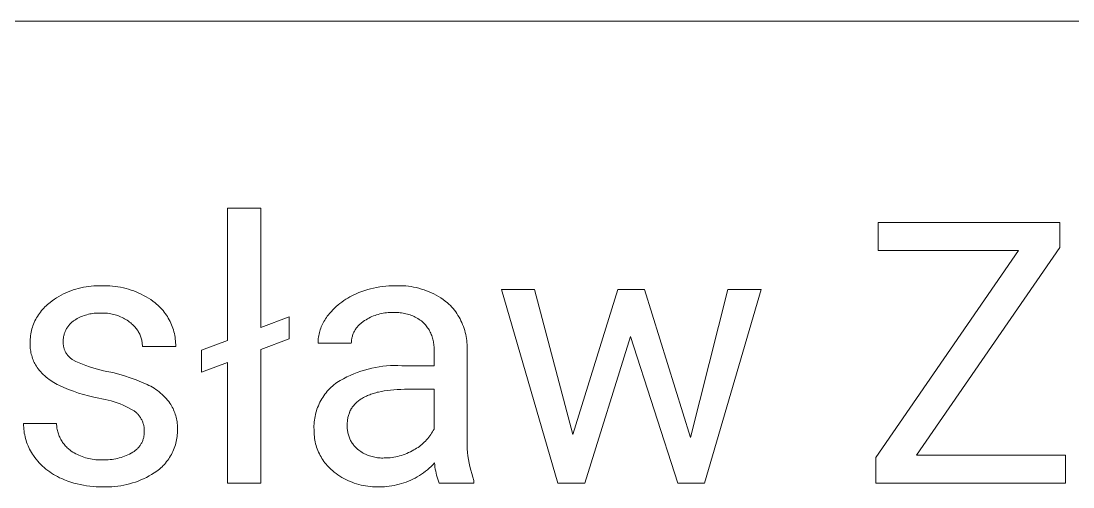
# Model space of a CAD drawing. Header units: millimetres. Extents: x 2840 to 6121, y 744 to 3036.
# Drawn here: x 5325.9 to 5451.2, y 1055.3 to 1110.8 of the extents above; entities that cross this region are included whole.
import ezdxf

# ---------------------------------------------------------------- set-up
doc = ezdxf.new("R2010")
doc.units = ezdxf.units.MM
doc.header["$MEASUREMENT"] = 0
doc.layers.add('Domyślny', color=7, linetype='Continuous', true_color=0x000000)

msp = doc.modelspace()

# ---------------------------------------------------------------- linework, layer by layer
at = {"layer": 'Domyślny', "color": 18, "lineweight": 15, "true_color": 0x000000}
for p, q in [((6117.84, 1110.84), (4881, 1110.84)), ((5350.46, 1072.8), (5350.46, 1088.56)), ((5350.46, 1088.56), (5354.42, 1088.56)), ((5354.42, 1088.56), (5354.42, 1074.32)), ((5428, 1083.49), (5428, 1086.85)), ((5428, 1086.85), (5449.66, 1086.85)), ((5449.66, 1086.85), (5449.66, 1083.86)), ((5427.73, 1058.85), (5444.75, 1083.49)), ((5444.75, 1083.49), (5428, 1083.49)), ((5449.66, 1083.86), (5432.57, 1059.13)), ((5330.64, 1078.18), (5330.92, 1078.33)), ((5330.92, 1078.33), (5331.2, 1078.46)), ((5331.2, 1078.46), (5331.49, 1078.59)), ((5331.49, 1078.59), (5331.78, 1078.7)), ((5331.78, 1078.7), (5332.08, 1078.81)), ((5332.08, 1078.81), (5332.38, 1078.9)), ((5332.38, 1078.9), (5332.68, 1078.99)), ((5332.68, 1078.99), (5332.98, 1079.06)), ((5332.98, 1079.06), (5333.29, 1079.13)), ((5333.29, 1079.13), (5333.6, 1079.18)), ((5333.6, 1079.18), (5333.91, 1079.23)), ((5333.91, 1079.23), (5334.22, 1079.26)), ((5334.22, 1079.26), (5334.53, 1079.29)), ((5334.53, 1079.29), (5334.84, 1079.3)), ((5334.84, 1079.3), (5335.16, 1079.3)), ((5335.16, 1079.3), (5335.47, 1079.3)), ((5335.47, 1079.3), (5335.8, 1079.3)), ((5335.8, 1079.3), (5336.12, 1079.3)), ((5336.12, 1079.3), (5336.44, 1079.29)), ((5336.44, 1079.29), (5336.77, 1079.27)), ((5336.77, 1079.27), (5337.09, 1079.23)), ((5337.09, 1079.23), (5337.41, 1079.19)), ((5337.41, 1079.19), (5337.73, 1079.13)), ((5337.73, 1079.13), (5338.05, 1079.06)), ((5338.05, 1079.06), (5338.37, 1078.99)), ((5338.37, 1078.99), (5338.68, 1078.9)), ((5338.68, 1078.9), (5338.99, 1078.8)), ((5338.99, 1078.8), (5339.29, 1078.69)), ((5339.29, 1078.69), (5339.59, 1078.57)), ((5339.59, 1078.57), (5339.89, 1078.44)), ((5339.89, 1078.44), (5340.19, 1078.3)), ((5340.19, 1078.3), (5340.47, 1078.15)), ((5365.28, 1078.11), (5365.54, 1078.24)), ((5365.54, 1078.24), (5365.79, 1078.35)), ((5365.79, 1078.35), (5366.13, 1078.5)), ((5366.13, 1078.5), (5366.47, 1078.63)), ((5366.47, 1078.63), (5366.82, 1078.75)), ((5366.82, 1078.75), (5367.17, 1078.85)), ((5367.17, 1078.85), (5367.52, 1078.95)), ((5367.52, 1078.95), (5367.88, 1079.03)), ((5367.88, 1079.03), (5368.24, 1079.11)), ((5368.24, 1079.11), (5368.6, 1079.17)), ((5368.6, 1079.17), (5368.96, 1079.22)), ((5368.96, 1079.22), (5369.33, 1079.25)), ((5369.33, 1079.25), (5369.69, 1079.28)), ((5369.69, 1079.28), (5370.06, 1079.29)), ((5370.06, 1079.29), (5370.43, 1079.29)), ((5370.43, 1079.29), (5370.74, 1079.31)), ((5370.74, 1079.31), (5371.06, 1079.31)), ((5371.06, 1079.31), (5371.38, 1079.3)), ((5371.38, 1079.3), (5371.7, 1079.28)), ((5371.7, 1079.28), (5372.02, 1079.24)), ((5372.02, 1079.24), (5372.34, 1079.2)), ((5372.34, 1079.2), (5372.65, 1079.15)), ((5372.65, 1079.15), (5372.96, 1079.08)), ((5372.96, 1079.08), (5373.27, 1079.01)), ((5373.27, 1079.01), (5373.58, 1078.92)), ((5373.58, 1078.92), (5373.89, 1078.82)), ((5373.89, 1078.82), (5374.19, 1078.71)), ((5374.19, 1078.71), (5374.48, 1078.6)), ((5374.48, 1078.6), (5374.78, 1078.47)), ((5374.78, 1078.47), (5375.06, 1078.33)), ((5375.06, 1078.33), (5375.35, 1078.18)), ((5389.85, 1055.78), (5383.14, 1078.86)), ((5383.14, 1078.86), (5387.07, 1078.86)), ((5387.07, 1078.86), (5391.62, 1061.58)), ((5391.62, 1061.58), (5396.99, 1078.86)), ((5396.99, 1078.86), (5400.17, 1078.86)), ((5400.17, 1078.86), (5405.66, 1061.22)), ((5405.66, 1061.22), (5410.1, 1078.86)), ((5414.05, 1078.86), (5407.32, 1055.78)), ((5410.1, 1078.86), (5414.05, 1078.86)), ((5328.86, 1076.93), (5329.01, 1077.07)), ((5329.01, 1077.07), (5329.17, 1077.2)), ((5329.17, 1077.2), (5329.33, 1077.33)), ((5329.33, 1077.33), (5329.58, 1077.52)), ((5329.58, 1077.52), (5329.84, 1077.7)), ((5329.84, 1077.7), (5330.1, 1077.87)), ((5330.1, 1077.87), (5330.37, 1078.03)), ((5330.37, 1078.03), (5330.64, 1078.18)), ((5340.47, 1078.15), (5340.76, 1077.99)), ((5340.76, 1077.99), (5341.03, 1077.82)), ((5341.03, 1077.82), (5341.31, 1077.65)), ((5341.31, 1077.65), (5341.57, 1077.46)), ((5341.57, 1077.46), (5341.83, 1077.26)), ((5341.83, 1077.26), (5342, 1077.12)), ((5342, 1077.12), (5342.17, 1076.98)), ((5342.17, 1076.98), (5342.33, 1076.83)), ((5363.43, 1076.84), (5363.64, 1077.02)), ((5363.64, 1077.02), (5363.86, 1077.2)), ((5363.86, 1077.2), (5364.09, 1077.37)), ((5364.09, 1077.37), (5364.32, 1077.54)), ((5364.32, 1077.54), (5364.55, 1077.69)), ((5364.55, 1077.69), (5364.79, 1077.84)), ((5364.79, 1077.84), (5365.03, 1077.98)), ((5365.03, 1077.98), (5365.28, 1078.11)), ((5375.35, 1078.18), (5375.62, 1078.02)), ((5375.62, 1078.02), (5375.9, 1077.85)), ((5375.9, 1077.85), (5376.16, 1077.68)), ((5376.16, 1077.68), (5376.42, 1077.49)), ((5376.42, 1077.49), (5376.67, 1077.29)), ((5376.67, 1077.29), (5376.85, 1077.13)), ((5376.85, 1077.13), (5377.03, 1076.95)), ((5327.81, 1075.66), (5327.92, 1075.84)), ((5327.92, 1075.84), (5328.04, 1076.01)), ((5328.04, 1076.01), (5328.16, 1076.17)), ((5328.16, 1076.17), (5328.29, 1076.34)), ((5328.29, 1076.34), (5328.42, 1076.49)), ((5328.42, 1076.49), (5328.56, 1076.64)), ((5328.56, 1076.64), (5328.71, 1076.79)), ((5328.71, 1076.79), (5328.86, 1076.93)), ((5333.37, 1075.76), (5333.2, 1075.7)), ((5333.54, 1075.81), (5333.37, 1075.76)), ((5333.71, 1075.86), (5333.54, 1075.81)), ((5333.88, 1075.91), (5333.71, 1075.86)), ((5334.05, 1075.95), (5333.88, 1075.91)), ((5334.23, 1075.98), (5334.05, 1075.95)), ((5334.41, 1076.01), (5334.23, 1075.98)), ((5334.58, 1076.03), (5334.41, 1076.01)), ((5334.76, 1076.05), (5334.58, 1076.03)), ((5334.94, 1076.06), (5334.76, 1076.05)), ((5335.11, 1076.06), (5334.94, 1076.06)), ((5335.29, 1076.06), (5335.11, 1076.06)), ((5335.47, 1076.05), (5335.29, 1076.06)), ((5335.65, 1076.05), (5335.47, 1076.05)), ((5335.83, 1076.05), (5335.65, 1076.05)), ((5336, 1076.04), (5335.83, 1076.05)), ((5336.18, 1076.03), (5336, 1076.04)), ((5336.36, 1076), (5336.18, 1076.03)), ((5336.54, 1075.98), (5336.36, 1076)), ((5336.71, 1075.94), (5336.54, 1075.98)), ((5336.88, 1075.9), (5336.71, 1075.94)), ((5337.06, 1075.86), (5336.88, 1075.9)), ((5337.23, 1075.81), (5337.06, 1075.86)), ((5337.4, 1075.75), (5337.23, 1075.81)), ((5337.56, 1075.69), (5337.4, 1075.75)), ((5342.33, 1076.83), (5342.48, 1076.67)), ((5342.48, 1076.67), (5342.63, 1076.51)), ((5342.63, 1076.51), (5342.78, 1076.35)), ((5342.78, 1076.35), (5342.92, 1076.18)), ((5342.92, 1076.18), (5343.05, 1076)), ((5343.05, 1076), (5343.18, 1075.82)), ((5343.18, 1075.82), (5343.3, 1075.64)), ((5362.36, 1075.67), (5362.47, 1075.81)), ((5362.47, 1075.81), (5362.65, 1076.03)), ((5362.65, 1076.03), (5362.84, 1076.24)), ((5362.84, 1076.24), (5363.03, 1076.44)), ((5363.03, 1076.44), (5363.23, 1076.64)), ((5363.23, 1076.64), (5363.43, 1076.84)), ((5368.05, 1075.78), (5367.86, 1075.71)), ((5368.24, 1075.85), (5368.05, 1075.78)), ((5368.43, 1075.9), (5368.24, 1075.85)), ((5368.62, 1075.95), (5368.43, 1075.9)), ((5368.81, 1076), (5368.62, 1075.95)), ((5369.01, 1076.04), (5368.81, 1076)), ((5369.2, 1076.07), (5369.01, 1076.04)), ((5369.4, 1076.09), (5369.2, 1076.07)), ((5369.6, 1076.11), (5369.4, 1076.09)), ((5369.8, 1076.12), (5369.6, 1076.11)), ((5370, 1076.12), (5369.8, 1076.12)), ((5370.2, 1076.11), (5370, 1076.12)), ((5370.37, 1076.12), (5370.2, 1076.11)), ((5370.54, 1076.13), (5370.37, 1076.12)), ((5370.71, 1076.12), (5370.54, 1076.13)), ((5370.88, 1076.11), (5370.71, 1076.12)), ((5371.05, 1076.1), (5370.88, 1076.11)), ((5371.22, 1076.08), (5371.05, 1076.1)), ((5371.39, 1076.05), (5371.22, 1076.08)), ((5371.56, 1076.02), (5371.39, 1076.05)), ((5371.73, 1075.98), (5371.56, 1076.02)), ((5371.9, 1075.94), (5371.73, 1075.98)), ((5372.06, 1075.89), (5371.9, 1075.94)), ((5372.22, 1075.84), (5372.06, 1075.89)), ((5372.38, 1075.78), (5372.22, 1075.84)), ((5372.54, 1075.71), (5372.38, 1075.78)), ((5377.03, 1076.95), (5377.19, 1076.77)), ((5377.19, 1076.77), (5377.36, 1076.58)), ((5377.36, 1076.58), (5377.51, 1076.39)), ((5377.51, 1076.39), (5377.66, 1076.19)), ((5377.66, 1076.19), (5377.8, 1075.99)), ((5377.8, 1075.99), (5377.93, 1075.78)), ((5377.93, 1075.78), (5378.06, 1075.57)), ((5327.22, 1074.36), (5327.28, 1074.55)), ((5327.28, 1074.55), (5327.35, 1074.74)), ((5327.35, 1074.74), (5327.43, 1074.93)), ((5327.43, 1074.93), (5327.52, 1075.12)), ((5327.52, 1075.12), (5327.61, 1075.31)), ((5327.61, 1075.31), (5327.71, 1075.49)), ((5327.71, 1075.49), (5327.81, 1075.66)), ((5331.46, 1074.47), (5331.4, 1074.38)), ((5331.52, 1074.55), (5331.46, 1074.47)), ((5331.58, 1074.63), (5331.52, 1074.55)), ((5331.65, 1074.7), (5331.58, 1074.63)), ((5331.72, 1074.78), (5331.65, 1074.7)), ((5331.79, 1074.85), (5331.72, 1074.78)), ((5331.87, 1074.92), (5331.79, 1074.85)), ((5331.94, 1074.99), (5331.87, 1074.92)), ((5332.02, 1075.05), (5331.94, 1074.99)), ((5332.11, 1075.11), (5332.02, 1075.05)), ((5332.25, 1075.21), (5332.11, 1075.11)), ((5332.4, 1075.3), (5332.25, 1075.21)), ((5332.56, 1075.39), (5332.4, 1075.3)), ((5332.72, 1075.48), (5332.56, 1075.39)), ((5332.88, 1075.56), (5332.72, 1075.48)), ((5333.04, 1075.63), (5332.88, 1075.56)), ((5333.2, 1075.7), (5333.04, 1075.63)), ((5337.73, 1075.62), (5337.56, 1075.69)), ((5337.89, 1075.54), (5337.73, 1075.62)), ((5338.05, 1075.46), (5337.89, 1075.54)), ((5338.2, 1075.38), (5338.05, 1075.46)), ((5338.36, 1075.29), (5338.2, 1075.38)), ((5338.51, 1075.19), (5338.36, 1075.29)), ((5338.65, 1075.09), (5338.51, 1075.19)), ((5338.8, 1074.98), (5338.65, 1075.09)), ((5338.93, 1074.87), (5338.8, 1074.98)), ((5339.03, 1074.79), (5338.93, 1074.87)), ((5339.13, 1074.71), (5339.03, 1074.79)), ((5339.22, 1074.63), (5339.13, 1074.71)), ((5339.3, 1074.54), (5339.22, 1074.63)), ((5339.39, 1074.45), (5339.3, 1074.54)), ((5343.3, 1075.64), (5343.41, 1075.45)), ((5343.41, 1075.45), (5343.52, 1075.26)), ((5343.52, 1075.26), (5343.62, 1075.06)), ((5343.62, 1075.06), (5343.71, 1074.86)), ((5343.71, 1074.86), (5343.8, 1074.66)), ((5343.8, 1074.66), (5343.88, 1074.46)), ((5354.42, 1074.32), (5357.8, 1075.62)), ((5357.8, 1075.62), (5357.8, 1073)), ((5361.64, 1074.41), (5361.71, 1074.58)), ((5361.71, 1074.58), (5361.79, 1074.74)), ((5361.79, 1074.74), (5361.87, 1074.9)), ((5361.87, 1074.9), (5361.96, 1075.06)), ((5361.96, 1075.06), (5362.05, 1075.22)), ((5362.05, 1075.22), (5362.15, 1075.37)), ((5362.15, 1075.37), (5362.25, 1075.52)), ((5362.25, 1075.52), (5362.36, 1075.67)), ((5366.01, 1074.49), (5365.94, 1074.41)), ((5366.08, 1074.57), (5366.01, 1074.49)), ((5366.15, 1074.65), (5366.08, 1074.57)), ((5366.23, 1074.72), (5366.15, 1074.65)), ((5366.31, 1074.79), (5366.23, 1074.72)), ((5366.39, 1074.86), (5366.31, 1074.79)), ((5366.47, 1074.92), (5366.39, 1074.86)), ((5366.56, 1074.98), (5366.47, 1074.92)), ((5366.64, 1075.04), (5366.56, 1074.98)), ((5366.81, 1075.16), (5366.64, 1075.04)), ((5366.98, 1075.26), (5366.81, 1075.16)), ((5367.15, 1075.37), (5366.98, 1075.26)), ((5367.32, 1075.46), (5367.15, 1075.37)), ((5367.5, 1075.55), (5367.32, 1075.46)), ((5367.68, 1075.63), (5367.5, 1075.55)), ((5367.86, 1075.71), (5367.68, 1075.63)), ((5372.7, 1075.64), (5372.54, 1075.71)), ((5372.85, 1075.56), (5372.7, 1075.64)), ((5373, 1075.48), (5372.85, 1075.56)), ((5373.15, 1075.4), (5373, 1075.48)), ((5373.3, 1075.3), (5373.15, 1075.4)), ((5373.44, 1075.21), (5373.3, 1075.3)), ((5373.58, 1075.11), (5373.44, 1075.21)), ((5373.71, 1075), (5373.58, 1075.11)), ((5373.84, 1074.89), (5373.71, 1075)), ((5373.95, 1074.78), (5373.84, 1074.89)), ((5374.05, 1074.67), (5373.95, 1074.78)), ((5374.14, 1074.55), (5374.05, 1074.67)), ((5374.23, 1074.43), (5374.14, 1074.55)), ((5378.06, 1075.57), (5378.18, 1075.36)), ((5378.18, 1075.36), (5378.29, 1075.14)), ((5378.29, 1075.14), (5378.4, 1074.91)), ((5378.4, 1074.91), (5378.49, 1074.69)), ((5378.49, 1074.69), (5378.58, 1074.46)), ((5326.97, 1073.15), (5326.99, 1073.35)), ((5326.99, 1073.35), (5327.02, 1073.56)), ((5327.02, 1073.56), (5327.06, 1073.76)), ((5327.06, 1073.76), (5327.11, 1073.96)), ((5327.11, 1073.96), (5327.16, 1074.16)), ((5327.16, 1074.16), (5327.22, 1074.36)), ((5330.93, 1073.26), (5330.91, 1073.16)), ((5330.95, 1073.36), (5330.93, 1073.26)), ((5330.98, 1073.46), (5330.95, 1073.36)), ((5331, 1073.56), (5330.98, 1073.46)), ((5331.03, 1073.66), (5331, 1073.56)), ((5331.07, 1073.75), (5331.03, 1073.66)), ((5331.11, 1073.85), (5331.07, 1073.75)), ((5331.15, 1073.94), (5331.11, 1073.85)), ((5331.19, 1074.03), (5331.15, 1073.94)), ((5331.24, 1074.12), (5331.19, 1074.03)), ((5331.29, 1074.21), (5331.24, 1074.12)), ((5331.34, 1074.3), (5331.29, 1074.21)), ((5331.4, 1074.38), (5331.34, 1074.3)), ((5339.47, 1074.36), (5339.39, 1074.45)), ((5339.55, 1074.26), (5339.47, 1074.36)), ((5339.63, 1074.16), (5339.55, 1074.26)), ((5339.7, 1074.06), (5339.63, 1074.16)), ((5339.77, 1073.96), (5339.7, 1074.06)), ((5339.83, 1073.85), (5339.77, 1073.96)), ((5339.89, 1073.75), (5339.83, 1073.85)), ((5339.95, 1073.64), (5339.89, 1073.75)), ((5340, 1073.52), (5339.95, 1073.64)), ((5340.05, 1073.41), (5340, 1073.52)), ((5340.1, 1073.3), (5340.05, 1073.41)), ((5340.14, 1073.18), (5340.1, 1073.3)), ((5343.88, 1074.46), (5343.96, 1074.25)), ((5343.96, 1074.25), (5344.02, 1074.04)), ((5344.02, 1074.04), (5344.08, 1073.83)), ((5344.08, 1073.83), (5344.13, 1073.61)), ((5344.13, 1073.61), (5344.18, 1073.4)), ((5344.18, 1073.4), (5344.21, 1073.18)), ((5361.31, 1073.19), (5361.34, 1073.37)), ((5361.34, 1073.37), (5361.37, 1073.54)), ((5361.37, 1073.54), (5361.42, 1073.72)), ((5361.42, 1073.72), (5361.47, 1073.9)), ((5361.47, 1073.9), (5361.52, 1074.07)), ((5361.52, 1074.07), (5361.58, 1074.24)), ((5361.58, 1074.24), (5361.64, 1074.41)), ((5365.35, 1073.3), (5365.32, 1073.2)), ((5365.38, 1073.4), (5365.35, 1073.3)), ((5365.41, 1073.5), (5365.38, 1073.4)), ((5365.45, 1073.6), (5365.41, 1073.5)), ((5365.49, 1073.7), (5365.45, 1073.6)), ((5365.54, 1073.79), (5365.49, 1073.7)), ((5365.59, 1073.89), (5365.54, 1073.79)), ((5365.64, 1073.98), (5365.59, 1073.89)), ((5365.69, 1074.07), (5365.64, 1073.98)), ((5365.75, 1074.16), (5365.69, 1074.07)), ((5365.81, 1074.25), (5365.75, 1074.16)), ((5365.87, 1074.33), (5365.81, 1074.25)), ((5365.94, 1074.41), (5365.87, 1074.33)), ((5374.32, 1074.3), (5374.23, 1074.43)), ((5374.4, 1074.18), (5374.32, 1074.3)), ((5374.48, 1074.05), (5374.4, 1074.18)), ((5374.55, 1073.92), (5374.48, 1074.05)), ((5374.62, 1073.78), (5374.55, 1073.92)), ((5374.69, 1073.65), (5374.62, 1073.78)), ((5374.75, 1073.51), (5374.69, 1073.65)), ((5374.8, 1073.37), (5374.75, 1073.51)), ((5374.85, 1073.23), (5374.8, 1073.37)), ((5374.9, 1073.08), (5374.85, 1073.23)), ((5378.58, 1074.46), (5378.66, 1074.23)), ((5378.66, 1074.23), (5378.74, 1073.99)), ((5378.74, 1073.99), (5378.8, 1073.75)), ((5378.8, 1073.75), (5378.86, 1073.51)), ((5378.86, 1073.51), (5378.91, 1073.27)), ((5378.91, 1073.27), (5378.95, 1073.03)), ((5398.51, 1073.28), (5393.05, 1055.78)), ((5404.12, 1055.78), (5398.51, 1073.28)), ((5326.94, 1072.74), (5326.95, 1072.94)), ((5326.94, 1072.53), (5326.94, 1072.74)), ((5326.94, 1072.36), (5326.94, 1072.53)), ((5326.94, 1072.19), (5326.94, 1072.36)), ((5326.95, 1072.01), (5326.94, 1072.19)), ((5326.95, 1072.94), (5326.97, 1073.15)), ((5326.96, 1071.84), (5326.95, 1072.01)), ((5330.89, 1072.96), (5330.88, 1072.86)), ((5330.88, 1072.86), (5330.88, 1072.75)), ((5330.88, 1072.75), (5330.88, 1072.65)), ((5330.88, 1072.65), (5330.88, 1072.57)), ((5330.88, 1072.57), (5330.88, 1072.49)), ((5330.88, 1072.49), (5330.88, 1072.41)), ((5330.88, 1072.41), (5330.89, 1072.32)), ((5330.9, 1073.06), (5330.89, 1072.96)), ((5330.89, 1072.32), (5330.9, 1072.24)), ((5330.91, 1073.16), (5330.9, 1073.06)), ((5330.9, 1072.24), (5330.91, 1072.16)), ((5330.91, 1072.16), (5330.92, 1072.08)), ((5330.92, 1072.08), (5330.94, 1072)), ((5330.94, 1072), (5330.96, 1071.92)), ((5340.17, 1073.06), (5340.14, 1073.18)), ((5340.21, 1072.94), (5340.17, 1073.06)), ((5340.24, 1072.82), (5340.21, 1072.94)), ((5340.26, 1072.7), (5340.24, 1072.82)), ((5340.28, 1072.58), (5340.26, 1072.7)), ((5340.3, 1072.45), (5340.28, 1072.58)), ((5340.31, 1072.33), (5340.3, 1072.45)), ((5340.32, 1072.21), (5340.31, 1072.33)), ((5340.32, 1072.08), (5340.32, 1072.21)), ((5344.29, 1072.08), (5340.32, 1072.08)), ((5344.21, 1073.18), (5344.24, 1072.96)), ((5344.24, 1072.96), (5344.27, 1072.74)), ((5344.27, 1072.74), (5344.28, 1072.52)), ((5344.28, 1072.52), (5344.29, 1072.3)), ((5344.29, 1072.3), (5344.29, 1072.08)), ((5347.37, 1071.63), (5350.46, 1072.8)), ((5357.8, 1073), (5354.42, 1071.7)), ((5361.25, 1072.65), (5361.27, 1072.83)), ((5361.25, 1072.47), (5361.25, 1072.65)), ((5365.22, 1072.47), (5361.25, 1072.47)), ((5361.27, 1072.83), (5361.28, 1073.01)), ((5361.28, 1073.01), (5361.31, 1073.19)), ((5365.23, 1072.57), (5365.22, 1072.47)), ((5365.24, 1072.78), (5365.23, 1072.68)), ((5365.23, 1072.68), (5365.23, 1072.57)), ((5365.26, 1072.89), (5365.24, 1072.78)), ((5365.28, 1072.99), (5365.26, 1072.89)), ((5365.3, 1073.09), (5365.28, 1072.99)), ((5365.32, 1073.2), (5365.3, 1073.09)), ((5374.94, 1072.94), (5374.9, 1073.08)), ((5374.97, 1072.79), (5374.94, 1072.94)), ((5375, 1072.64), (5374.97, 1072.79)), ((5375.03, 1072.49), (5375, 1072.64)), ((5375.05, 1072.34), (5375.03, 1072.49)), ((5375.07, 1072.19), (5375.05, 1072.34)), ((5375.08, 1072.04), (5375.07, 1072.19)), ((5375.08, 1071.89), (5375.08, 1072.04)), ((5378.95, 1073.03), (5378.98, 1072.78)), ((5378.98, 1072.78), (5379, 1072.54)), ((5379, 1072.54), (5379.02, 1072.29)), ((5379.02, 1072.29), (5379.03, 1072.05)), ((5379.03, 1072.05), (5379.02, 1071.8)), ((5326.98, 1071.67), (5326.96, 1071.84)), ((5327.01, 1071.5), (5326.98, 1071.67)), ((5327.04, 1071.33), (5327.01, 1071.5)), ((5327.08, 1071.16), (5327.04, 1071.33)), ((5327.13, 1070.99), (5327.08, 1071.16)), ((5327.18, 1070.83), (5327.13, 1070.99)), ((5327.23, 1070.66), (5327.18, 1070.83)), ((5330.96, 1071.92), (5330.98, 1071.84)), ((5330.98, 1071.84), (5331.01, 1071.76)), ((5331.01, 1071.76), (5331.03, 1071.68)), ((5331.03, 1071.68), (5331.06, 1071.61)), ((5331.06, 1071.61), (5331.1, 1071.53)), ((5331.1, 1071.53), (5331.13, 1071.46)), ((5331.13, 1071.46), (5331.17, 1071.38)), ((5331.17, 1071.38), (5331.21, 1071.31)), ((5331.21, 1071.31), (5331.26, 1071.24)), ((5331.26, 1071.24), (5331.3, 1071.17)), ((5331.3, 1071.17), (5331.35, 1071.11)), ((5331.35, 1071.11), (5331.4, 1071.04)), ((5331.4, 1071.04), (5331.45, 1070.98)), ((5331.45, 1070.98), (5331.51, 1070.92)), ((5331.51, 1070.92), (5331.57, 1070.86)), ((5331.57, 1070.86), (5331.63, 1070.8)), ((5331.63, 1070.8), (5331.69, 1070.74)), ((5331.69, 1070.74), (5331.75, 1070.69)), ((5347.37, 1069.01), (5347.37, 1071.63)), ((5354.42, 1071.7), (5354.42, 1055.78)), ((5375.08, 1071.74), (5375.08, 1071.89)), ((5375.08, 1071.59), (5375.08, 1071.74)), ((5375.08, 1069.78), (5375.08, 1071.59)), ((5379.02, 1071.8), (5379.02, 1061.18)), ((5327.29, 1070.5), (5327.23, 1070.66)), ((5327.36, 1070.34), (5327.29, 1070.5)), ((5327.43, 1070.18), (5327.36, 1070.34)), ((5327.51, 1070.03), (5327.43, 1070.18)), ((5327.59, 1069.88), (5327.51, 1070.03)), ((5327.68, 1069.73), (5327.59, 1069.88)), ((5327.77, 1069.58), (5327.68, 1069.73)), ((5327.91, 1069.4), (5327.77, 1069.58)), ((5331.75, 1070.69), (5331.81, 1070.64)), ((5331.81, 1070.64), (5331.88, 1070.59)), ((5331.88, 1070.59), (5331.95, 1070.54)), ((5331.95, 1070.54), (5332.02, 1070.5)), ((5332.02, 1070.5), (5332.4, 1070.3)), ((5332.4, 1070.3), (5332.79, 1070.12)), ((5332.79, 1070.12), (5333.19, 1069.95)), ((5333.19, 1069.95), (5333.59, 1069.79)), ((5333.59, 1069.79), (5334, 1069.64)), ((5334, 1069.64), (5334.41, 1069.51)), ((5334.41, 1069.51), (5334.83, 1069.39)), ((5350.46, 1070.18), (5347.37, 1069.01)), ((5350.46, 1055.78), (5350.46, 1070.18)), ((5367.21, 1069.38), (5367.65, 1069.49)), ((5367.65, 1069.49), (5368.09, 1069.58)), ((5368.09, 1069.58), (5368.54, 1069.65)), ((5368.54, 1069.65), (5368.98, 1069.71)), ((5368.98, 1069.71), (5369.43, 1069.76)), ((5369.43, 1069.76), (5369.88, 1069.79)), ((5369.88, 1069.79), (5370.33, 1069.8)), ((5370.33, 1069.8), (5370.78, 1069.8)), ((5370.78, 1069.8), (5371.23, 1069.78)), ((5371.23, 1069.78), (5375.08, 1069.78)), ((5328.05, 1069.23), (5327.91, 1069.4)), ((5328.2, 1069.06), (5328.05, 1069.23)), ((5328.35, 1068.89), (5328.2, 1069.06)), ((5328.51, 1068.73), (5328.35, 1068.89)), ((5328.68, 1068.58), (5328.51, 1068.73)), ((5328.85, 1068.43), (5328.68, 1068.58)), ((5329.02, 1068.28), (5328.85, 1068.43)), ((5329.2, 1068.15), (5329.02, 1068.28)), ((5334.83, 1069.39), (5335.25, 1069.29)), ((5335.25, 1069.29), (5335.67, 1069.19)), ((5335.67, 1069.19), (5336.09, 1069.11)), ((5336.09, 1069.11), (5336.8, 1068.96)), ((5336.8, 1068.96), (5337.5, 1068.78)), ((5337.5, 1068.78), (5338.19, 1068.57)), ((5338.19, 1068.57), (5338.88, 1068.35)), ((5338.88, 1068.35), (5339.56, 1068.1)), ((5363.89, 1068.01), (5364.29, 1068.23)), ((5364.29, 1068.23), (5364.69, 1068.44)), ((5364.69, 1068.44), (5365.09, 1068.63)), ((5365.09, 1068.63), (5365.51, 1068.81)), ((5365.51, 1068.81), (5365.93, 1068.98)), ((5365.93, 1068.98), (5366.35, 1069.13)), ((5366.35, 1069.13), (5366.78, 1069.26)), ((5366.78, 1069.26), (5367.21, 1069.38)), ((5329.39, 1068.01), (5329.2, 1068.15)), ((5329.58, 1067.89), (5329.39, 1068.01)), ((5329.77, 1067.77), (5329.58, 1067.89)), ((5329.96, 1067.66), (5329.77, 1067.77)), ((5330.16, 1067.55), (5329.96, 1067.66)), ((5330.37, 1067.45), (5330.16, 1067.55)), ((5330.94, 1067.19), (5330.37, 1067.45)), ((5331.52, 1066.95), (5330.94, 1067.19)), ((5332.11, 1066.73), (5331.52, 1066.95)), ((5339.56, 1068.1), (5340.23, 1067.83)), ((5340.23, 1067.83), (5340.89, 1067.54)), ((5340.89, 1067.54), (5341.1, 1067.44)), ((5341.1, 1067.44), (5341.31, 1067.33)), ((5341.31, 1067.33), (5341.52, 1067.21)), ((5341.52, 1067.21), (5341.72, 1067.09)), ((5341.72, 1067.09), (5341.92, 1066.96)), ((5341.92, 1066.96), (5342.11, 1066.82)), ((5362.5, 1066.89), (5362.66, 1067.05)), ((5362.66, 1067.05), (5362.82, 1067.21)), ((5362.82, 1067.21), (5362.98, 1067.36)), ((5362.98, 1067.36), (5363.15, 1067.51)), ((5363.15, 1067.51), (5363.33, 1067.65)), ((5363.33, 1067.65), (5363.51, 1067.78)), ((5363.51, 1067.78), (5363.89, 1068.01)), ((5370.69, 1066.94), (5370.28, 1066.91)), ((5371.11, 1066.96), (5370.69, 1066.94)), ((5371.54, 1066.98), (5371.11, 1066.96)), ((5371.99, 1066.98), (5371.54, 1066.98)), ((5375.08, 1066.98), (5371.99, 1066.98)), ((5375.08, 1062.24), (5375.08, 1066.98)), ((5332.7, 1066.53), (5332.11, 1066.73)), ((5333.3, 1066.35), (5332.7, 1066.53)), ((5333.91, 1066.18), (5333.3, 1066.35)), ((5334.52, 1066.04), (5333.91, 1066.18)), ((5335.13, 1065.91), (5334.52, 1066.04)), ((5335.5, 1065.85), (5335.13, 1065.91)), ((5335.87, 1065.77), (5335.5, 1065.85)), ((5336.23, 1065.69), (5335.87, 1065.77)), ((5336.6, 1065.59), (5336.23, 1065.69)), ((5342.11, 1066.82), (5342.3, 1066.68)), ((5342.3, 1066.68), (5342.48, 1066.53)), ((5342.48, 1066.53), (5342.66, 1066.37)), ((5342.66, 1066.37), (5342.83, 1066.21)), ((5342.83, 1066.21), (5343, 1066.05)), ((5343, 1066.05), (5343.16, 1065.87)), ((5343.16, 1065.87), (5343.31, 1065.69)), ((5343.31, 1065.69), (5343.46, 1065.51)), ((5361.59, 1065.63), (5361.7, 1065.82)), ((5361.7, 1065.82), (5361.82, 1066.01)), ((5361.82, 1066.01), (5361.94, 1066.2)), ((5361.94, 1066.2), (5362.07, 1066.38)), ((5362.07, 1066.38), (5362.21, 1066.55)), ((5362.21, 1066.55), (5362.35, 1066.73)), ((5362.35, 1066.73), (5362.5, 1066.89)), ((5366.22, 1065.71), (5366.12, 1065.63)), ((5366.32, 1065.78), (5366.22, 1065.71)), ((5366.43, 1065.85), (5366.32, 1065.78)), ((5366.54, 1065.92), (5366.43, 1065.85)), ((5366.66, 1065.98), (5366.54, 1065.92)), ((5366.77, 1066.05), (5366.66, 1065.98)), ((5366.9, 1066.11), (5366.77, 1066.05)), ((5367.02, 1066.17), (5366.9, 1066.11)), ((5367.15, 1066.22), (5367.02, 1066.17)), ((5367.28, 1066.28), (5367.15, 1066.22)), ((5367.42, 1066.33), (5367.28, 1066.28)), ((5367.56, 1066.38), (5367.42, 1066.33)), ((5367.7, 1066.43), (5367.56, 1066.38)), ((5367.85, 1066.48), (5367.7, 1066.43)), ((5368, 1066.52), (5367.85, 1066.48)), ((5368.16, 1066.56), (5368, 1066.52)), ((5368.31, 1066.61), (5368.16, 1066.56)), ((5368.47, 1066.64), (5368.31, 1066.61)), ((5368.81, 1066.71), (5368.47, 1066.64)), ((5369.15, 1066.78), (5368.81, 1066.71)), ((5369.52, 1066.83), (5369.15, 1066.78)), ((5369.89, 1066.88), (5369.52, 1066.83)), ((5370.28, 1066.91), (5369.89, 1066.88)), ((5336.95, 1065.48), (5336.6, 1065.59)), ((5337.31, 1065.36), (5336.95, 1065.48)), ((5337.66, 1065.22), (5337.31, 1065.36)), ((5338.01, 1065.08), (5337.66, 1065.22)), ((5338.35, 1064.92), (5338.01, 1065.08)), ((5338.68, 1064.76), (5338.35, 1064.92)), ((5339.01, 1064.58), (5338.68, 1064.76)), ((5339.34, 1064.39), (5339.01, 1064.58)), ((5343.46, 1065.51), (5343.6, 1065.32)), ((5343.6, 1065.32), (5343.7, 1065.17)), ((5343.7, 1065.17), (5343.79, 1065.01)), ((5343.79, 1065.01), (5343.88, 1064.85)), ((5343.88, 1064.85), (5343.97, 1064.68)), ((5343.97, 1064.68), (5344.04, 1064.51)), ((5344.04, 1064.51), (5344.12, 1064.34)), ((5361.06, 1064.39), (5361.13, 1064.61)), ((5361.13, 1064.61), (5361.21, 1064.82)), ((5361.21, 1064.82), (5361.29, 1065.02)), ((5361.29, 1065.02), (5361.38, 1065.23)), ((5361.38, 1065.23), (5361.48, 1065.43)), ((5361.48, 1065.43), (5361.59, 1065.63)), ((5365.1, 1064.44), (5365.08, 1064.39)), ((5365.13, 1064.49), (5365.1, 1064.44)), ((5365.16, 1064.54), (5365.13, 1064.49)), ((5365.18, 1064.59), (5365.16, 1064.54)), ((5365.21, 1064.64), (5365.18, 1064.59)), ((5365.24, 1064.69), (5365.21, 1064.64)), ((5365.27, 1064.74), (5365.24, 1064.69)), ((5365.3, 1064.78), (5365.27, 1064.74)), ((5365.34, 1064.83), (5365.3, 1064.78)), ((5365.37, 1064.88), (5365.34, 1064.83)), ((5365.4, 1064.92), (5365.37, 1064.88)), ((5365.44, 1064.97), (5365.4, 1064.92)), ((5365.47, 1065.02), (5365.44, 1064.97)), ((5365.51, 1065.06), (5365.47, 1065.02)), ((5365.59, 1065.15), (5365.51, 1065.06)), ((5365.67, 1065.23), (5365.59, 1065.15)), ((5365.75, 1065.32), (5365.67, 1065.23)), ((5365.84, 1065.4), (5365.75, 1065.32)), ((5365.93, 1065.48), (5365.84, 1065.4)), ((5366.02, 1065.56), (5365.93, 1065.48)), ((5366.12, 1065.63), (5366.02, 1065.56)), ((5339.42, 1064.33), (5339.34, 1064.39)), ((5339.5, 1064.27), (5339.42, 1064.33)), ((5339.57, 1064.21), (5339.5, 1064.27)), ((5339.65, 1064.14), (5339.57, 1064.21)), ((5339.72, 1064.07), (5339.65, 1064.14)), ((5339.78, 1064), (5339.72, 1064.07)), ((5339.85, 1063.92), (5339.78, 1064)), ((5339.91, 1063.85), (5339.85, 1063.92)), ((5339.98, 1063.77), (5339.91, 1063.85)), ((5340.03, 1063.69), (5339.98, 1063.77)), ((5340.09, 1063.6), (5340.03, 1063.69)), ((5340.14, 1063.52), (5340.09, 1063.6)), ((5340.19, 1063.43), (5340.14, 1063.52)), ((5340.24, 1063.34), (5340.19, 1063.43)), ((5340.28, 1063.25), (5340.24, 1063.34)), ((5340.32, 1063.16), (5340.28, 1063.25)), ((5344.12, 1064.34), (5344.18, 1064.17)), ((5344.18, 1064.17), (5344.24, 1063.99)), ((5344.24, 1063.99), (5344.3, 1063.82)), ((5344.3, 1063.82), (5344.34, 1063.64)), ((5344.34, 1063.64), (5344.38, 1063.46)), ((5344.38, 1063.46), (5344.42, 1063.28)), ((5344.42, 1063.28), (5344.45, 1063.1)), ((5360.8, 1063.08), (5360.82, 1063.3)), ((5360.82, 1063.3), (5360.86, 1063.52)), ((5360.86, 1063.52), (5360.9, 1063.74)), ((5360.9, 1063.74), (5360.94, 1063.96)), ((5360.94, 1063.96), (5361, 1064.18)), ((5361, 1064.18), (5361.06, 1064.39)), ((5364.76, 1063.24), (5364.75, 1063.12)), ((5364.78, 1063.37), (5364.76, 1063.24)), ((5364.8, 1063.49), (5364.78, 1063.37)), ((5364.82, 1063.61), (5364.8, 1063.49)), ((5364.85, 1063.73), (5364.82, 1063.61)), ((5364.88, 1063.84), (5364.85, 1063.73)), ((5364.91, 1063.95), (5364.88, 1063.84)), ((5364.95, 1064.06), (5364.91, 1063.95)), ((5364.99, 1064.17), (5364.95, 1064.06)), ((5365.01, 1064.23), (5364.99, 1064.17)), ((5365.03, 1064.28), (5365.01, 1064.23)), ((5365.05, 1064.33), (5365.03, 1064.28)), ((5365.08, 1064.39), (5365.05, 1064.33)), ((5326.15, 1062.66), (5326.15, 1062.88)), ((5326.15, 1062.88), (5330.1, 1062.88)), ((5326.17, 1062.43), (5326.15, 1062.66)), ((5326.18, 1062.21), (5326.17, 1062.43)), ((5326.21, 1061.99), (5326.18, 1062.21)), ((5326.24, 1061.76), (5326.21, 1061.99)), ((5330.1, 1062.88), (5330.1, 1062.74)), ((5330.1, 1062.74), (5330.11, 1062.6)), ((5330.11, 1062.6), (5330.12, 1062.47)), ((5330.12, 1062.47), (5330.14, 1062.33)), ((5330.14, 1062.33), (5330.17, 1062.19)), ((5330.17, 1062.19), (5330.2, 1062.05)), ((5330.2, 1062.05), (5330.23, 1061.92)), ((5340.36, 1063.07), (5340.32, 1063.16)), ((5340.39, 1062.98), (5340.36, 1063.07)), ((5340.42, 1062.88), (5340.39, 1062.98)), ((5340.45, 1062.79), (5340.42, 1062.88)), ((5340.48, 1062.69), (5340.45, 1062.79)), ((5340.5, 1062.59), (5340.48, 1062.69)), ((5340.52, 1062.5), (5340.5, 1062.59)), ((5340.53, 1062.4), (5340.52, 1062.5)), ((5340.54, 1062.3), (5340.53, 1062.4)), ((5340.55, 1062.2), (5340.54, 1062.3)), ((5340.55, 1062.1), (5340.55, 1062.2)), ((5340.55, 1062), (5340.55, 1062.1)), ((5340.55, 1061.9), (5340.55, 1062)), ((5344.45, 1063.1), (5344.47, 1062.91)), ((5344.47, 1062.91), (5344.49, 1062.73)), ((5344.49, 1062.73), (5344.5, 1062.54)), ((5344.5, 1061.97), (5344.49, 1061.76)), ((5344.5, 1062.54), (5344.5, 1062.36)), ((5344.5, 1062.36), (5344.5, 1062.17)), ((5344.5, 1062.17), (5344.5, 1061.97)), ((5360.77, 1062.63), (5360.78, 1062.86)), ((5360.77, 1062.41), (5360.77, 1062.63)), ((5360.78, 1062.18), (5360.77, 1062.41)), ((5360.78, 1062.86), (5360.8, 1063.08)), ((5360.78, 1061.97), (5360.78, 1062.18)), ((5360.78, 1061.76), (5360.78, 1061.97)), ((5364.74, 1062.99), (5364.73, 1062.86)), ((5364.73, 1062.86), (5364.73, 1062.73)), ((5364.73, 1062.73), (5364.73, 1062.61)), ((5364.73, 1062.61), (5364.73, 1062.49)), ((5364.73, 1062.49), (5364.73, 1062.37)), ((5364.73, 1062.37), (5364.74, 1062.25)), ((5364.75, 1063.12), (5364.74, 1062.99)), ((5364.74, 1062.25), (5364.75, 1062.13)), ((5364.75, 1062.13), (5364.77, 1062.01)), ((5364.77, 1062.01), (5364.79, 1061.89)), ((5374.89, 1061.9), (5374.99, 1062.07)), ((5374.99, 1062.07), (5375.08, 1062.24)), ((5326.29, 1061.54), (5326.24, 1061.76)), ((5326.33, 1061.32), (5326.29, 1061.54)), ((5326.39, 1061.1), (5326.33, 1061.32)), ((5326.45, 1060.89), (5326.39, 1061.1)), ((5326.52, 1060.67), (5326.45, 1060.89)), ((5326.6, 1060.46), (5326.52, 1060.67)), ((5330.23, 1061.92), (5330.27, 1061.78)), ((5330.27, 1061.78), (5330.31, 1061.65)), ((5330.31, 1061.65), (5330.36, 1061.52)), ((5330.36, 1061.52), (5330.41, 1061.39)), ((5330.41, 1061.39), (5330.47, 1061.26)), ((5330.47, 1061.26), (5330.53, 1061.13)), ((5330.53, 1061.13), (5330.59, 1061.01)), ((5330.59, 1061.01), (5330.66, 1060.88)), ((5330.66, 1060.88), (5330.74, 1060.77)), ((5330.74, 1060.77), (5330.81, 1060.65)), ((5340.24, 1060.59), (5340.28, 1060.68)), ((5340.28, 1060.68), (5340.32, 1060.77)), ((5340.32, 1060.77), (5340.36, 1060.86)), ((5340.36, 1060.86), (5340.39, 1060.95)), ((5340.39, 1060.95), (5340.42, 1061.04)), ((5340.42, 1061.04), (5340.45, 1061.13)), ((5340.45, 1061.13), (5340.48, 1061.23)), ((5340.48, 1061.23), (5340.5, 1061.32)), ((5340.5, 1061.32), (5340.51, 1061.42)), ((5340.51, 1061.42), (5340.53, 1061.51)), ((5340.53, 1061.51), (5340.54, 1061.61)), ((5340.54, 1061.61), (5340.55, 1061.71)), ((5340.55, 1061.8), (5340.55, 1061.9)), ((5340.55, 1061.71), (5340.55, 1061.8)), ((5344.35, 1060.74), (5344.31, 1060.54)), ((5344.4, 1060.95), (5344.35, 1060.74)), ((5344.43, 1061.15), (5344.4, 1060.95)), ((5344.46, 1061.35), (5344.43, 1061.15)), ((5344.48, 1061.56), (5344.46, 1061.35)), ((5344.49, 1061.76), (5344.48, 1061.56)), ((5360.79, 1061.54), (5360.78, 1061.76)), ((5360.82, 1061.33), (5360.79, 1061.54)), ((5360.84, 1061.12), (5360.82, 1061.33)), ((5360.88, 1060.91), (5360.84, 1061.12)), ((5360.92, 1060.7), (5360.88, 1060.91)), ((5360.97, 1060.49), (5360.92, 1060.7)), ((5364.79, 1061.89), (5364.81, 1061.77)), ((5364.81, 1061.77), (5364.84, 1061.65)), ((5364.84, 1061.65), (5364.87, 1061.54)), ((5364.87, 1061.54), (5364.91, 1061.42)), ((5364.91, 1061.42), (5364.95, 1061.31)), ((5364.95, 1061.31), (5364.99, 1061.19)), ((5364.99, 1061.19), (5365.04, 1061.08)), ((5365.04, 1061.08), (5365.09, 1060.97)), ((5365.09, 1060.97), (5365.14, 1060.87)), ((5365.14, 1060.87), (5365.2, 1060.76)), ((5365.2, 1060.76), (5365.26, 1060.66)), ((5373.78, 1060.54), (5373.92, 1060.67)), ((5373.92, 1060.67), (5374.06, 1060.81)), ((5374.06, 1060.81), (5374.2, 1060.95)), ((5374.2, 1060.95), (5374.33, 1061.1)), ((5374.33, 1061.1), (5374.45, 1061.25)), ((5374.45, 1061.25), (5374.57, 1061.41)), ((5374.57, 1061.41), (5374.68, 1061.57)), ((5374.68, 1061.57), (5374.79, 1061.73)), ((5374.79, 1061.73), (5374.89, 1061.9)), ((5379.02, 1061.18), (5379.01, 1060.75)), ((5379.01, 1060.75), (5379.02, 1060.32)), ((5326.69, 1060.25), (5326.6, 1060.46)), ((5326.78, 1060.05), (5326.69, 1060.25)), ((5326.88, 1059.84), (5326.78, 1060.05)), ((5326.98, 1059.65), (5326.88, 1059.84)), ((5327.1, 1059.45), (5326.98, 1059.65)), ((5327.22, 1059.26), (5327.1, 1059.45)), ((5330.81, 1060.65), (5330.9, 1060.53)), ((5330.9, 1060.53), (5330.98, 1060.42)), ((5330.98, 1060.42), (5331.07, 1060.32)), ((5331.07, 1060.32), (5331.16, 1060.21)), ((5331.16, 1060.21), (5331.26, 1060.11)), ((5331.26, 1060.11), (5331.36, 1060.01)), ((5331.36, 1060.01), (5331.46, 1059.92)), ((5331.46, 1059.92), (5331.57, 1059.83)), ((5331.57, 1059.83), (5331.68, 1059.74)), ((5331.68, 1059.74), (5331.85, 1059.62)), ((5331.85, 1059.62), (5332.03, 1059.5)), ((5332.03, 1059.5), (5332.2, 1059.4)), ((5338.99, 1059.37), (5339.19, 1059.48)), ((5339.19, 1059.48), (5339.27, 1059.53)), ((5339.27, 1059.53), (5339.35, 1059.58)), ((5339.35, 1059.58), (5339.43, 1059.64)), ((5339.43, 1059.64), (5339.51, 1059.7)), ((5339.51, 1059.7), (5339.58, 1059.76)), ((5339.58, 1059.76), (5339.65, 1059.82)), ((5339.65, 1059.82), (5339.72, 1059.89)), ((5339.72, 1059.89), (5339.79, 1059.96)), ((5339.79, 1059.96), (5339.86, 1060.03)), ((5339.86, 1060.03), (5339.92, 1060.1)), ((5339.92, 1060.1), (5339.98, 1060.18)), ((5339.98, 1060.18), (5340.04, 1060.26)), ((5340.04, 1060.26), (5340.09, 1060.34)), ((5340.09, 1060.34), (5340.14, 1060.42)), ((5340.14, 1060.42), (5340.19, 1060.51)), ((5340.19, 1060.51), (5340.24, 1060.59)), ((5343.96, 1059.57), (5343.87, 1059.39)), ((5344.04, 1059.76), (5343.96, 1059.57)), ((5344.12, 1059.95), (5344.04, 1059.76)), ((5344.19, 1060.15), (5344.12, 1059.95)), ((5344.25, 1060.35), (5344.19, 1060.15)), ((5344.31, 1060.54), (5344.25, 1060.35)), ((5361.02, 1060.29), (5360.97, 1060.49)), ((5361.09, 1060.08), (5361.02, 1060.29)), ((5361.16, 1059.88), (5361.09, 1060.08)), ((5361.23, 1059.68), (5361.16, 1059.88)), ((5361.32, 1059.49), (5361.23, 1059.68)), ((5361.41, 1059.29), (5361.32, 1059.49)), ((5365.26, 1060.66), (5365.33, 1060.56)), ((5365.33, 1060.56), (5365.4, 1060.46)), ((5365.4, 1060.46), (5365.47, 1060.36)), ((5365.47, 1060.36), (5365.54, 1060.27)), ((5365.54, 1060.27), (5365.62, 1060.17)), ((5365.62, 1060.17), (5365.7, 1060.08)), ((5365.7, 1060.08), (5365.79, 1060)), ((5365.79, 1060), (5365.88, 1059.92)), ((5365.88, 1059.92), (5365.97, 1059.84)), ((5365.97, 1059.84), (5366.1, 1059.73)), ((5366.1, 1059.73), (5366.23, 1059.64)), ((5366.23, 1059.64), (5366.36, 1059.55)), ((5366.36, 1059.55), (5366.5, 1059.46)), ((5366.5, 1059.46), (5366.64, 1059.38)), ((5371.84, 1059.33), (5372.05, 1059.43)), ((5372.05, 1059.43), (5372.26, 1059.53)), ((5372.26, 1059.53), (5372.46, 1059.63)), ((5372.46, 1059.63), (5372.66, 1059.75)), ((5372.66, 1059.75), (5372.84, 1059.84)), ((5372.84, 1059.84), (5373, 1059.95)), ((5373, 1059.95), (5373.17, 1060.05)), ((5373.17, 1060.05), (5373.33, 1060.17)), ((5373.33, 1060.17), (5373.48, 1060.29)), ((5373.48, 1060.29), (5373.63, 1060.41)), ((5373.63, 1060.41), (5373.78, 1060.54)), ((5379.02, 1060.32), (5379.04, 1059.89)), ((5379.04, 1059.89), (5379.07, 1059.46)), ((5379.07, 1059.46), (5379.12, 1059.03)), ((5327.34, 1059.07), (5327.22, 1059.26)), ((5327.5, 1058.85), (5327.34, 1059.07)), ((5327.67, 1058.63), (5327.5, 1058.85)), ((5327.85, 1058.42), (5327.67, 1058.63)), ((5328.03, 1058.22), (5327.85, 1058.42)), ((5328.22, 1058.02), (5328.03, 1058.22)), ((5332.2, 1059.4), (5332.39, 1059.29)), ((5332.39, 1059.29), (5332.57, 1059.2)), ((5332.57, 1059.2), (5332.76, 1059.11)), ((5332.76, 1059.11), (5332.95, 1059.03)), ((5332.95, 1059.03), (5333.15, 1058.95)), ((5333.15, 1058.95), (5333.34, 1058.88)), ((5333.34, 1058.88), (5333.54, 1058.82)), ((5333.54, 1058.82), (5333.74, 1058.76)), ((5333.74, 1058.76), (5333.94, 1058.71)), ((5333.94, 1058.71), (5334.15, 1058.67)), ((5334.15, 1058.67), (5334.35, 1058.63)), ((5334.35, 1058.63), (5334.56, 1058.61)), ((5334.56, 1058.61), (5334.77, 1058.58)), ((5334.77, 1058.58), (5334.98, 1058.57)), ((5334.98, 1058.57), (5335.18, 1058.56)), ((5335.18, 1058.56), (5335.39, 1058.56)), ((5335.39, 1058.56), (5335.6, 1058.57)), ((5335.6, 1058.57), (5335.82, 1058.56)), ((5335.82, 1058.56), (5336.04, 1058.56)), ((5336.04, 1058.56), (5336.26, 1058.57)), ((5336.26, 1058.57), (5336.48, 1058.59)), ((5336.48, 1058.59), (5336.7, 1058.61)), ((5336.7, 1058.61), (5336.92, 1058.65)), ((5336.92, 1058.65), (5337.14, 1058.69)), ((5337.14, 1058.69), (5337.35, 1058.73)), ((5337.35, 1058.73), (5337.57, 1058.79)), ((5337.57, 1058.79), (5337.78, 1058.85)), ((5337.78, 1058.85), (5337.99, 1058.92)), ((5337.99, 1058.92), (5338.2, 1058.99)), ((5338.2, 1058.99), (5338.4, 1059.08)), ((5338.4, 1059.08), (5338.6, 1059.17)), ((5338.6, 1059.17), (5338.8, 1059.26)), ((5338.8, 1059.26), (5338.99, 1059.37)), ((5343.08, 1058.19), (5342.95, 1058.03)), ((5343.21, 1058.35), (5343.08, 1058.19)), ((5343.34, 1058.51), (5343.21, 1058.35)), ((5343.46, 1058.68), (5343.34, 1058.51)), ((5343.57, 1058.85), (5343.46, 1058.68)), ((5343.68, 1059.03), (5343.57, 1058.85)), ((5343.78, 1059.21), (5343.68, 1059.03)), ((5343.87, 1059.39), (5343.78, 1059.21)), ((5361.5, 1059.1), (5361.41, 1059.29)), ((5361.61, 1058.91), (5361.5, 1059.1)), ((5361.72, 1058.73), (5361.61, 1058.91)), ((5361.83, 1058.55), (5361.72, 1058.73)), ((5361.95, 1058.38), (5361.83, 1058.55)), ((5362.08, 1058.21), (5361.95, 1058.38)), ((5362.22, 1058.04), (5362.08, 1058.21)), ((5366.64, 1059.38), (5366.79, 1059.3)), ((5366.79, 1059.3), (5366.93, 1059.23)), ((5366.93, 1059.23), (5367.08, 1059.16)), ((5367.08, 1059.16), (5367.23, 1059.1)), ((5367.23, 1059.1), (5367.38, 1059.05)), ((5367.38, 1059.05), (5367.54, 1058.99)), ((5367.54, 1058.99), (5367.7, 1058.95)), ((5367.7, 1058.95), (5367.85, 1058.91)), ((5367.85, 1058.91), (5368.01, 1058.87)), ((5368.01, 1058.87), (5368.17, 1058.84)), ((5368.17, 1058.84), (5368.33, 1058.82)), ((5368.33, 1058.82), (5368.5, 1058.8)), ((5368.5, 1058.8), (5368.66, 1058.79)), ((5368.66, 1058.79), (5368.82, 1058.78)), ((5368.82, 1058.78), (5368.98, 1058.78)), ((5368.98, 1058.78), (5369.15, 1058.79)), ((5369.15, 1058.79), (5369.38, 1058.79)), ((5369.38, 1058.79), (5369.61, 1058.8)), ((5369.61, 1058.8), (5369.84, 1058.82)), ((5369.84, 1058.82), (5370.07, 1058.85)), ((5370.07, 1058.85), (5370.29, 1058.88)), ((5370.29, 1058.88), (5370.52, 1058.92)), ((5370.52, 1058.92), (5370.75, 1058.97)), ((5370.75, 1058.97), (5370.97, 1059.03)), ((5370.97, 1059.03), (5371.19, 1059.09)), ((5371.19, 1059.09), (5371.41, 1059.17)), ((5371.41, 1059.17), (5371.63, 1059.25)), ((5371.63, 1059.25), (5371.84, 1059.33)), ((5375.15, 1058.21), (5374.94, 1057.99)), ((5375.17, 1057.96), (5375.15, 1058.21)), ((5379.12, 1059.03), (5379.18, 1058.61)), ((5379.18, 1058.61), (5379.25, 1058.18)), ((5379.25, 1058.18), (5379.34, 1057.76)), ((5427.73, 1055.77), (5427.73, 1058.85)), ((5432.57, 1059.13), (5450.35, 1059.13)), ((5450.35, 1059.13), (5450.35, 1055.77)), ((5328.42, 1057.83), (5328.22, 1058.02)), ((5328.62, 1057.65), (5328.42, 1057.83)), ((5328.83, 1057.47), (5328.62, 1057.65)), ((5329.05, 1057.3), (5328.83, 1057.47)), ((5329.27, 1057.14), (5329.05, 1057.3)), ((5329.49, 1056.98), (5329.27, 1057.14)), ((5329.72, 1056.84), (5329.49, 1056.98)), ((5341.73, 1057.01), (5341.42, 1056.83)), ((5342.03, 1057.21), (5341.73, 1057.01)), ((5342.19, 1057.34), (5342.03, 1057.21)), ((5342.35, 1057.47), (5342.19, 1057.34)), ((5342.51, 1057.6), (5342.35, 1057.47)), ((5342.66, 1057.74), (5342.51, 1057.6)), ((5342.81, 1057.88), (5342.66, 1057.74)), ((5342.95, 1058.03), (5342.81, 1057.88)), ((5362.35, 1057.88), (5362.22, 1058.04)), ((5362.5, 1057.72), (5362.35, 1057.88)), ((5362.65, 1057.57), (5362.5, 1057.72)), ((5362.8, 1057.42), (5362.65, 1057.57)), ((5362.96, 1057.28), (5362.8, 1057.42)), ((5363.18, 1057.1), (5362.96, 1057.28)), ((5363.4, 1056.94), (5363.18, 1057.1)), ((5363.62, 1056.78), (5363.4, 1056.94)), ((5373.82, 1057.03), (5373.58, 1056.86)), ((5374.06, 1057.21), (5373.82, 1057.03)), ((5374.29, 1057.39), (5374.06, 1057.21)), ((5374.51, 1057.58), (5374.29, 1057.39)), ((5374.73, 1057.79), (5374.51, 1057.58)), ((5374.94, 1057.99), (5374.73, 1057.79)), ((5375.19, 1057.71), (5375.17, 1057.96)), ((5375.23, 1057.46), (5375.19, 1057.71)), ((5375.28, 1057.22), (5375.23, 1057.46)), ((5375.33, 1056.97), (5375.28, 1057.22)), ((5375.39, 1056.73), (5375.33, 1056.97)), ((5379.34, 1057.76), (5379.45, 1057.35)), ((5379.45, 1057.35), (5379.57, 1056.93)), ((5379.57, 1056.93), (5379.7, 1056.52)), ((5329.96, 1056.7), (5329.72, 1056.84)), ((5330.2, 1056.57), (5329.96, 1056.7)), ((5330.45, 1056.44), (5330.2, 1056.57)), ((5330.7, 1056.33), (5330.45, 1056.44)), ((5331.05, 1056.18), (5330.7, 1056.33)), ((5331.42, 1056.04), (5331.05, 1056.18)), ((5331.78, 1055.92), (5331.42, 1056.04)), ((5332.15, 1055.8), (5331.78, 1055.92)), ((5332.53, 1055.7), (5332.15, 1055.8)), ((5332.91, 1055.61), (5332.53, 1055.7)), ((5338.79, 1055.71), (5338.45, 1055.62)), ((5339.14, 1055.81), (5338.79, 1055.71)), ((5339.48, 1055.92), (5339.14, 1055.81)), ((5339.82, 1056.04), (5339.48, 1055.92)), ((5340.15, 1056.18), (5339.82, 1056.04)), ((5340.47, 1056.32), (5340.15, 1056.18)), ((5340.8, 1056.48), (5340.47, 1056.32)), ((5341.11, 1056.65), (5340.8, 1056.48)), ((5341.42, 1056.83), (5341.11, 1056.65)), ((5354.42, 1055.78), (5350.46, 1055.78)), ((5363.85, 1056.63), (5363.62, 1056.78)), ((5364.09, 1056.48), (5363.85, 1056.63)), ((5364.33, 1056.35), (5364.09, 1056.48)), ((5364.57, 1056.22), (5364.33, 1056.35)), ((5364.82, 1056.1), (5364.57, 1056.22)), ((5365.07, 1055.99), (5364.82, 1056.1)), ((5365.33, 1055.89), (5365.07, 1055.99)), ((5365.58, 1055.79), (5365.33, 1055.89)), ((5365.85, 1055.71), (5365.58, 1055.79)), ((5366.11, 1055.63), (5365.85, 1055.71)), ((5371.19, 1055.73), (5370.91, 1055.65)), ((5371.47, 1055.82), (5371.19, 1055.73)), ((5371.75, 1055.91), (5371.47, 1055.82)), ((5372.02, 1056.02), (5371.75, 1055.91)), ((5372.3, 1056.14), (5372.02, 1056.02)), ((5372.56, 1056.27), (5372.3, 1056.14)), ((5372.82, 1056.4), (5372.56, 1056.27)), ((5373.08, 1056.55), (5372.82, 1056.4)), ((5373.34, 1056.7), (5373.08, 1056.55)), ((5373.58, 1056.86), (5373.34, 1056.7)), ((5375.45, 1056.49), (5375.39, 1056.73)), ((5375.53, 1056.25), (5375.45, 1056.49)), ((5375.61, 1056.01), (5375.53, 1056.25)), ((5375.7, 1055.78), (5375.61, 1056.01)), ((5379.84, 1055.78), (5375.7, 1055.78)), ((5379.7, 1056.52), (5379.84, 1056.12)), ((5379.84, 1056.12), (5379.84, 1055.78)), ((5393.05, 1055.78), (5389.85, 1055.78)), ((5407.32, 1055.78), (5404.12, 1055.78)), ((5450.35, 1055.77), (5427.73, 1055.77)), ((5333.29, 1055.54), (5332.91, 1055.61)), ((5333.67, 1055.47), (5333.29, 1055.54)), ((5334.05, 1055.42), (5333.67, 1055.47)), ((5334.44, 1055.38), (5334.05, 1055.42)), ((5334.83, 1055.36), (5334.44, 1055.38)), ((5335.21, 1055.35), (5334.83, 1055.36)), ((5335.6, 1055.35), (5335.21, 1055.35)), ((5335.96, 1055.34), (5335.6, 1055.35)), ((5336.32, 1055.34), (5335.96, 1055.34)), ((5336.68, 1055.36), (5336.32, 1055.34)), ((5337.03, 1055.38), (5336.68, 1055.36)), ((5337.39, 1055.42), (5337.03, 1055.38)), ((5337.74, 1055.48), (5337.39, 1055.42)), ((5338.1, 1055.54), (5337.74, 1055.48)), ((5338.45, 1055.62), (5338.1, 1055.54)), ((5366.38, 1055.56), (5366.11, 1055.63)), ((5366.65, 1055.5), (5366.38, 1055.56)), ((5366.92, 1055.46), (5366.65, 1055.5)), ((5367.19, 1055.42), (5366.92, 1055.46)), ((5367.47, 1055.39), (5367.19, 1055.42)), ((5367.74, 1055.36), (5367.47, 1055.39)), ((5368.02, 1055.35), (5367.74, 1055.36)), ((5368.29, 1055.35), (5368.02, 1055.35)), ((5368.57, 1055.36), (5368.29, 1055.35)), ((5368.86, 1055.36), (5368.57, 1055.36)), ((5369.16, 1055.37), (5368.86, 1055.36)), ((5369.45, 1055.39), (5369.16, 1055.37)), ((5369.75, 1055.42), (5369.45, 1055.39)), ((5370.04, 1055.46), (5369.75, 1055.42)), ((5370.33, 1055.51), (5370.04, 1055.46)), ((5370.62, 1055.58), (5370.33, 1055.51)), ((5370.91, 1055.65), (5370.62, 1055.58))]:
    msp.add_line(p, q, dxfattribs=at)

doc.saveas('drawing.dxf')
